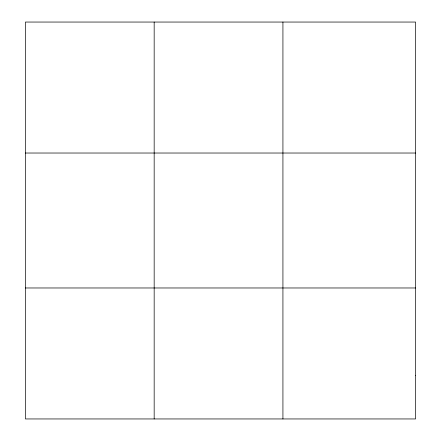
<?xml version="1.0" encoding="UTF-8"?>
<svg xmlns="http://www.w3.org/2000/svg" width="441" height="441" viewBox="0 0 441 441"><rect width="100%" height="100%" fill="white"/><g stroke="black" fill="none" stroke-linecap="round" stroke-linejoin="round"><path stroke-width="0.66" d="M154.168 22.05L154.168 418.95M282.929 22.05L282.929 418.95M25.413 153.027L415.587 153.027M25.413 287.973L415.587 287.973M415.587 375.291L415.587 418.95L25.413 418.95L25.413 22.05L415.587 22.05L415.587 375.291"/></g></svg>
